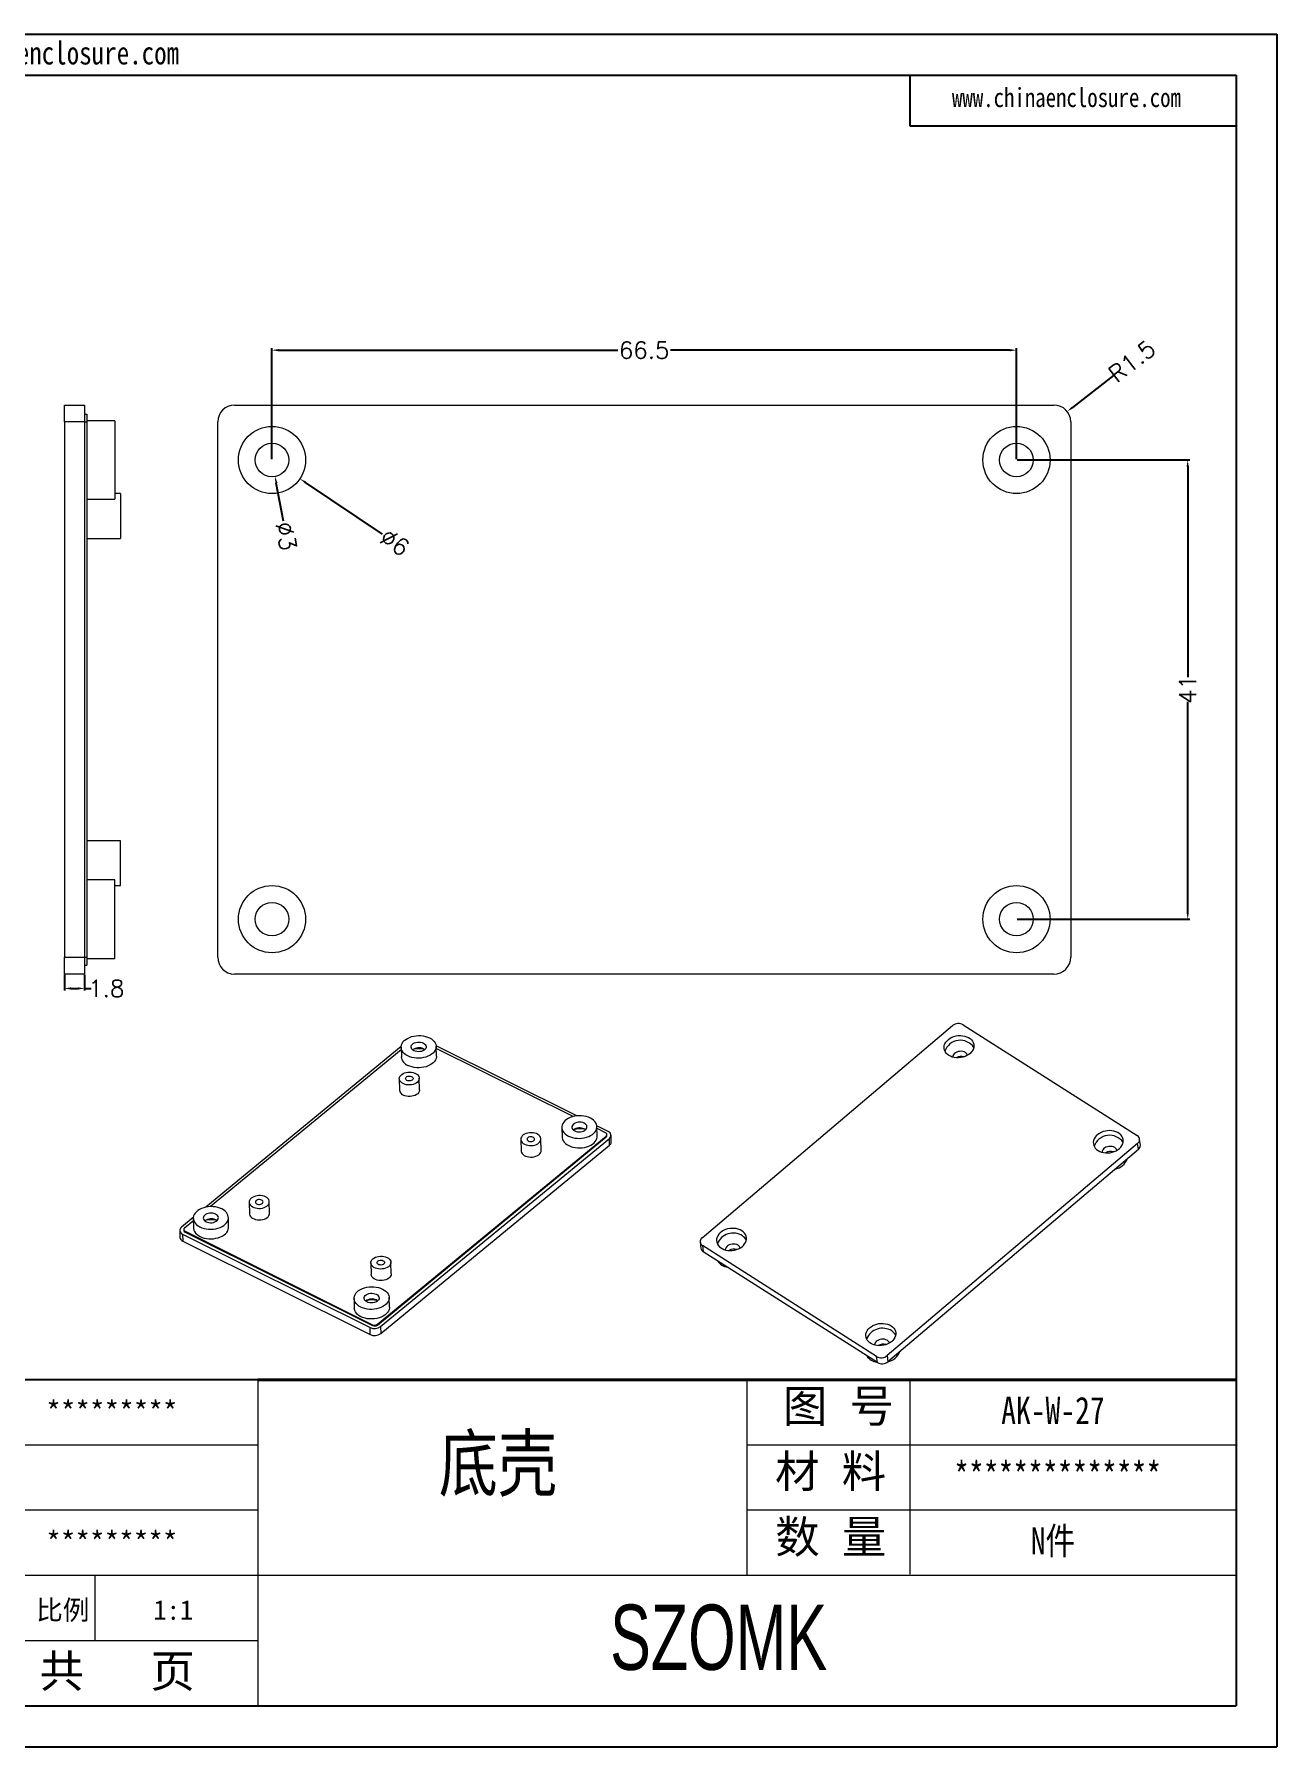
# Model space of a CAD drawing. Header units: inches. Extents: x 1066 to 1564, y 456 to 647.
# Drawn here: x 1453.5 to 1564.5, y 456.2 to 609.1 of the extents above; entities that cross this region are included whole.
import ezdxf

# ---------------------------------------------------------------- set-up
doc = ezdxf.new("R2010")
doc.units = ezdxf.units.IN
doc.layers.add('文字', color=81, linetype='Continuous')
doc.layers.add('粗实线', color=7, linetype='Continuous', lineweight=30)
doc.layers.add('细实线', color=3, linetype='Continuous', lineweight=9)
doc.styles.get("Standard").update_dxf_attribs({"font": 'txt', "bigfont": 'gbcbig.shx'})
doc.styles.add('宋体', font='', dxfattribs={"width": 0.8, "height": 3.5})
doc.styles.add('长仿宋', font='', dxfattribs={"width": 0.7, "height": 4})
doc.styles.get('宋体').set_extended_font_data('SimSun')
doc.styles.get('长仿宋').set_extended_font_data('SimSun')
doc.dimstyles.new('2', dxfattribs={"dimtxt": 1.5, "dimasz": 0.6, "dimexe": 0.18, "dimexo": 0.0625, "dimgap": 0.09, "dimtad": 0, "dimdsep": 46, "dimtxsty": 'Standard', "dimcen": 0, "dimclrd": 3, "dimclre": 3, "dimadec": 0, "dimazin": 2, "dimtfac": 1, "dimtofl": 0, "dimtmove": 0, "dimatfit": 3, "dimfxl": 1, "dimtolj": 1, "dimtzin": 0, "dimarcsym": 0})

# ---------------------------------------------------------------- blocks, each defined once
blk = doc.blocks.new('*D58')
at = {"color": 3, "lineweight": -2}
for p, q in [((1474.72, 571.17), (1474.72, 581.09)), ((1541.22, 571.17), (1541.22, 581.09)), ((1475.32, 580.91), (1505.63, 580.91)), ((1540.62, 580.91), (1510.31, 580.91))]:
    blk.add_line(p, q, dxfattribs=at)
at = {"color": 3}
for points in [[(1475.32, 581.01), (1475.32, 580.81), (1474.72, 580.91)], [(1540.62, 581.01), (1540.62, 580.81), (1541.22, 580.91)]]:
    blk.add_solid(points, dxfattribs=at)
at = {"layer": 'Defpoints', "color": 0}
for p in [(1541.22, 580.91), (1474.72, 571.11), (1541.22, 571.11)]:
    blk.add_point(p, dxfattribs=at)
at = {"color": 0, "insert": (1507.97, 580.91), "char_height": 1.5, "attachment_point": 5}
blk.add_mtext('\\A1;66.5', dxfattribs=at)
blk = doc.blocks.new('*D59')
at = {"color": 3, "lineweight": -2}
for p, q in [((1541.29, 571.11), (1556.7, 571.11)), ((1556.52, 570.51), (1556.52, 551.7)), ((1556.52, 530.71), (1556.52, 549.52)), ((1541.29, 530.11), (1556.7, 530.11))]:
    blk.add_line(p, q, dxfattribs=at)
at = {"color": 3}
for points in [[(1556.42, 570.51), (1556.62, 570.51), (1556.52, 571.11)], [(1556.42, 530.71), (1556.62, 530.71), (1556.52, 530.11)]]:
    blk.add_solid(points, dxfattribs=at)
at = {"layer": 'Defpoints', "color": 0}
for p in [(1541.22, 571.11), (1541.22, 530.11), (1556.52, 530.11)]:
    blk.add_point(p, dxfattribs=at)
at = {"color": 0, "insert": (1556.52, 550.61), "char_height": 1.5, "attachment_point": 5, "rotation": 90}
blk.add_mtext('\\A1;41', dxfattribs=at)
blk = doc.blocks.new('*D60')
at = {"color": 3, "lineweight": -2}
blk.add_line((1549.9, 578.65), (1546.23, 575.79), dxfattribs=at)
at = {"color": 3}
blk.add_solid([(1546.17, 575.87), (1546.29, 575.72), (1545.76, 575.43)], dxfattribs=at)
at = {"layer": 'Defpoints', "color": 0}
for p in [(1545.76, 575.43), (1544.57, 574.51)]:
    blk.add_point(p, dxfattribs=at)
at = {"color": 0, "insert": (1551.55, 579.93), "char_height": 1.5, "attachment_point": 5, "rotation": 37.884}
blk.add_mtext('\\A1;R1.5', dxfattribs=at)
blk = doc.blocks.new('*D61')
at = {"color": 3, "lineweight": -2}
blk.add_line((1484.58, 564.49), (1477.71, 569.1), dxfattribs=at)
at = {"color": 3}
blk.add_solid([(1477.77, 569.18), (1477.66, 569.02), (1477.22, 569.43)], dxfattribs=at)
at = {"layer": 'Defpoints', "color": 0}
for p in [(1472.23, 572.78), (1477.22, 569.43)]:
    blk.add_point(p, dxfattribs=at)
at = {"color": 0, "insert": (1485.69, 563.75), "char_height": 1.5, "attachment_point": 5, "rotation": 326.138}
blk.add_mtext('\\A1;∅6', dxfattribs=at)
blk = doc.blocks.new('*D62')
at = {"color": 3, "lineweight": -2}
blk.add_line((1475.75, 565.63), (1475.11, 569.04), dxfattribs=at)
at = {"color": 3}
blk.add_solid([(1475.21, 569.06), (1475.01, 569.02), (1475, 569.63)], dxfattribs=at)
at = {"layer": 'Defpoints', "color": 0}
for p in [(1474.45, 572.58), (1475, 569.63)]:
    blk.add_point(p, dxfattribs=at)
at = {"color": 0, "insert": (1475.99, 564.31), "char_height": 1.5, "attachment_point": 5, "rotation": 280.571}
blk.add_mtext('\\A1;∅3', dxfattribs=at)
blk = doc.blocks.new('*D65')
at = {"color": 3, "lineweight": -2}
for p, q in [((1456.18, 525.14), (1456.18, 523.74)), ((1457.98, 525.14), (1457.98, 523.74)), ((1456.78, 523.92), (1457.38, 523.92)), ((1457.98, 523.92), (1458.58, 523.92))]:
    blk.add_line(p, q, dxfattribs=at)
at = {"color": 3}
for points in [[(1456.78, 524.02), (1456.78, 523.82), (1456.18, 523.92)], [(1457.38, 524.02), (1457.38, 523.82), (1457.98, 523.92)]]:
    blk.add_solid(points, dxfattribs=at)
at = {"layer": 'Defpoints', "color": 0}
for p in [(1456.18, 525.21), (1457.98, 525.21), (1457.98, 523.92)]:
    blk.add_point(p, dxfattribs=at)
at = {"color": 0, "insert": (1459.92, 523.92), "char_height": 1.5, "attachment_point": 5}
blk.add_mtext('\\A1;1.8', dxfattribs=at)

msp = doc.modelspace()

# ---------------------------------------------------------------- linework, layer by layer
for p, q in [((1348.218, 609.121), (1564.478, 609.121)), ((1564.478, 609.121), (1564.478, 456.21)), ((1351.859, 605.48), (1560.837, 605.48)), ((1531.712, 605.48), (1531.712, 600.929)), ((1560.837, 605.48), (1560.837, 459.85)), ((1531.712, 600.929), (1560.837, 600.929)), ((1473.46, 488.976), (1429.771, 488.976)), ((1351.859, 459.85), (1560.837, 459.85)), ((1348.218, 456.21), (1564.478, 456.21))]:
    msp.add_line(p, q)
at = {"color": 7, "linetype": 'Continuous', "lineweight": 15}
for p, q in [((1456.178, 574.505), (1456.178, 576.005)), ((1456.178, 576.005), (1457.978, 576.005)), ((1457.978, 576.005), (1457.978, 574.505)), ((1457.978, 575.205), (1458.178, 575.205)), ((1458.178, 575.205), (1458.178, 574.505)), ((1471.374, 576.005), (1544.574, 576.005)), ((1456.178, 574.505), (1456.178, 526.705)), ((1457.978, 574.505), (1456.178, 574.505)), ((1457.978, 574.505), (1457.978, 526.705)), ((1457.978, 574.505), (1458.178, 574.505)), ((1460.678, 574.605), (1458.178, 574.605)), ((1458.178, 574.505), (1458.178, 526.705)), ((1460.678, 574.605), (1460.678, 567.605)), ((1469.874, 526.705), (1469.874, 574.505)), ((1546.074, 574.505), (1546.074, 526.705)), ((1458.178, 567.605), (1460.678, 567.605)), ((1461.178, 568.105), (1460.678, 568.105)), ((1461.178, 568.105), (1461.178, 564.105)), ((1458.178, 564.105), (1461.178, 564.105)), ((1461.178, 537.105), (1458.178, 537.105)), ((1461.178, 533.105), (1461.178, 537.105)), ((1460.678, 533.605), (1458.178, 533.605)), ((1460.678, 526.605), (1460.678, 533.605)), ((1460.678, 533.105), (1461.178, 533.105)), ((1456.178, 526.705), (1457.978, 526.705)), ((1456.178, 525.205), (1456.178, 526.705)), ((1457.978, 526.705), (1457.978, 525.205)), ((1457.978, 526.705), (1458.178, 526.705)), ((1458.178, 526.705), (1458.178, 526.005)), ((1458.178, 526.605), (1460.678, 526.605)), ((1457.978, 525.205), (1456.178, 525.205)), ((1457.978, 526.005), (1458.178, 526.005)), ((1544.574, 525.205), (1471.374, 525.205)), ((1513.153, 501.654), (1535.521, 520.599)), ((1536.467, 520.677), (1552.016, 510.779)), ((1486.258, 518.739), (1468.821, 504.392)), ((1486.261, 518.441), (1469.243, 504.439)), ((1486.255, 518.664), (1486.277, 517.807)), ((1501.946, 512.539), (1489.386, 518.799)), ((1489.412, 517.886), (1489.39, 518.742)), ((1501.614, 512.476), (1489.395, 518.567)), ((1486.092, 515.854), (1486.118, 514.826)), ((1487.909, 514.871), (1487.884, 515.899)), ((1484.144, 493.929), (1504.578, 510.741)), ((1500.617, 511.505), (1500.639, 510.648)), ((1504.753, 511.139), (1503.749, 511.64)), ((1503.774, 510.727), (1503.752, 511.584)), ((1504.528, 511.024), (1503.757, 511.409)), ((1504.58, 510.673), (1504.578, 510.741)), ((1504.648, 510.803), (1504.646, 510.871)), ((1505.022, 510.195), (1505.006, 510.812)), ((1484.146, 493.86), (1504.58, 510.673)), ((1484.426, 493.721), (1504.86, 510.533)), ((1484.442, 493.104), (1504.875, 509.916)), ((1496.951, 510.442), (1496.977, 509.414)), ((1498.769, 509.459), (1498.743, 510.487)), ((1504.875, 509.916), (1504.86, 510.533)), ((1552.046, 510.08), (1529.677, 491.135)), ((1552.116, 509.537), (1529.747, 490.592)), ((1552.116, 509.537), (1552.046, 510.08)), ((1552.294, 509.934), (1552.224, 510.476)), ((1472.693, 504.83), (1472.719, 503.802)), ((1474.51, 503.847), (1474.485, 504.875)), ((1467.694, 503.465), (1466.631, 502.59)), ((1467.698, 503.167), (1466.91, 502.519)), ((1467.692, 503.39), (1467.714, 502.533)), ((1470.849, 502.612), (1470.827, 503.469)), ((1466.485, 502.312), (1466.5, 501.695)), ((1466.738, 501.984), (1483.482, 493.638)), ((1466.738, 501.984), (1466.753, 501.367)), ((1466.841, 502.389), (1466.843, 502.321)), ((1466.959, 502.236), (1483.704, 493.89)), ((1466.961, 502.168), (1466.959, 502.236)), ((1466.961, 502.168), (1483.705, 493.822)), ((1466.753, 501.367), (1483.497, 493.021)), ((1512.974, 501.257), (1513.044, 500.715)), ((1528.731, 491.057), (1513.182, 500.955)), ((1513.182, 500.955), (1513.252, 500.413)), ((1528.801, 490.515), (1513.252, 500.413)), ((1483.552, 499.417), (1483.578, 498.389)), ((1485.369, 498.434), (1485.344, 499.462)), ((1482.054, 496.232), (1482.076, 495.375)), ((1485.211, 495.454), (1485.189, 496.31)), ((1484.146, 493.86), (1484.144, 493.929)), ((1483.497, 493.021), (1483.482, 493.638)), ((1483.705, 493.822), (1483.704, 493.89)), ((1484.426, 493.721), (1484.442, 493.104)), ((1528.801, 490.515), (1528.731, 491.057)), ((1529.677, 491.135), (1529.747, 490.592))]:
    msp.add_line(p, q, dxfattribs=at)
at = {"color": 7, "linetype": 'Continuous', "lineweight": 15, "flags": 128}
for points in [[(1486.846, 517.899), (1486.688, 517.99), (1486.551, 518.094), (1486.438, 518.209), (1486.351, 518.334), (1486.291, 518.465), (1486.26, 518.601), (1486.258, 518.739), (1486.285, 518.876), (1486.34, 519.01), (1486.424, 519.138), (1486.533, 519.258), (1486.666, 519.368), (1486.821, 519.465), (1486.995, 519.548), (1487.184, 519.615), (1487.385, 519.666), (1487.594, 519.698), (1487.807, 519.712), (1488.021, 519.707), (1488.23, 519.684), (1488.433, 519.642), (1488.624, 519.583), (1488.8, 519.507), (1488.958, 519.416), (1489.094, 519.312), (1489.207, 519.197), (1489.295, 519.072), (1489.354, 518.941), (1489.386, 518.805), (1489.388, 518.667), (1489.361, 518.53), (1489.305, 518.396), (1489.222, 518.268), (1489.113, 518.148), (1488.979, 518.038), (1488.824, 517.941), (1488.651, 517.858), (1488.462, 517.791), (1488.261, 517.74), (1488.052, 517.708), (1487.839, 517.694), (1487.625, 517.699), (1487.415, 517.722), (1487.213, 517.764), (1487.022, 517.823), (1486.846, 517.899)], [(1487.404, 518.358), (1487.304, 518.42), (1487.227, 518.495), (1487.175, 518.578), (1487.152, 518.667), (1487.158, 518.758), (1487.194, 518.846), (1487.256, 518.927), (1487.344, 518.999), (1487.452, 519.059), (1487.577, 519.102), (1487.713, 519.128), (1487.853, 519.136), (1487.992, 519.124), (1488.123, 519.094), (1488.242, 519.047), (1488.342, 518.986), (1488.419, 518.911), (1488.47, 518.828), (1488.493, 518.739), (1488.487, 518.648), (1488.452, 518.56), (1488.389, 518.479), (1488.302, 518.407), (1488.193, 518.347), (1488.069, 518.304), (1487.933, 518.278), (1487.793, 518.27), (1487.654, 518.282), (1487.522, 518.312), (1487.404, 518.358)], [(1488.254, 518.533), (1488.355, 518.471), (1488.369, 518.46)], [(1535.175, 517.941), (1535.042, 518.04), (1534.932, 518.153), (1534.847, 518.278), (1534.788, 518.413), (1534.757, 518.554), (1534.755, 518.698), (1534.781, 518.843), (1534.835, 518.986), (1534.915, 519.122), (1535.021, 519.25), (1535.15, 519.367), (1535.298, 519.469), (1535.464, 519.556), (1535.643, 519.625), (1535.831, 519.675), (1536.025, 519.704), (1536.22, 519.712), (1536.413, 519.699), (1536.599, 519.665), (1536.774, 519.61), (1536.934, 519.537), (1537.077, 519.447), (1537.198, 519.34), (1537.296, 519.221), (1537.368, 519.091), (1537.413, 518.952), (1537.43, 518.809), (1537.418, 518.664), (1537.378, 518.52), (1537.311, 518.38), (1537.217, 518.248), (1537.1, 518.125), (1536.961, 518.015), (1536.804, 517.92), (1536.631, 517.842), (1536.447, 517.783), (1536.255, 517.743), (1536.06, 517.725), (1535.865, 517.727), (1535.675, 517.751), (1535.495, 517.795), (1535.326, 517.859), (1535.175, 517.941)], [(1489.412, 517.886), (1489.409, 517.81), (1489.382, 517.673), (1489.327, 517.54), (1489.244, 517.411), (1489.134, 517.291), (1489.001, 517.182), (1488.846, 517.084), (1488.672, 517.001), (1488.483, 516.934), (1488.283, 516.883), (1488.074, 516.851), (1487.86, 516.837), (1487.647, 516.842), (1487.437, 516.865), (1487.234, 516.907), (1487.043, 516.967), (1486.867, 517.042)], [(1536.666, 518.202), (1536.555, 518.258), (1536.428, 518.294), (1536.292, 518.31), (1536.152, 518.304), (1536.015, 518.276), (1535.886, 518.229), (1535.771, 518.163), (1535.675, 518.082), (1535.602, 517.989), (1535.556, 517.888), (1535.539, 517.784), (1535.539, 517.782)], [(1486.43, 515.418), (1486.313, 515.487), (1486.219, 515.569), (1486.149, 515.662), (1486.106, 515.761), (1486.092, 515.863), (1486.106, 515.967), (1486.149, 516.067), (1486.219, 516.161), (1486.313, 516.246), (1486.429, 516.32), (1486.563, 516.378), (1486.711, 516.421), (1486.867, 516.447), (1487.028, 516.454), (1487.187, 516.442), (1487.34, 516.413), (1487.481, 516.366), (1487.607, 516.303), (1487.712, 516.227), (1487.795, 516.139), (1487.851, 516.043), (1487.88, 515.942), (1487.88, 515.838), (1487.852, 515.736), (1487.795, 515.639), (1487.713, 515.549), (1487.607, 515.469), (1487.482, 515.403), (1487.34, 515.352), (1487.188, 515.317), (1487.028, 515.301), (1486.868, 515.303), (1486.711, 515.324), (1486.564, 515.363), (1486.43, 515.418)], [(1486.779, 515.705), (1486.71, 515.751), (1486.667, 515.808), (1486.652, 515.872), (1486.667, 515.936), (1486.71, 515.995), (1486.778, 516.043), (1486.865, 516.076), (1486.963, 516.092), (1487.063, 516.089), (1487.156, 516.067), (1487.234, 516.028), (1487.29, 515.975), (1487.32, 515.914), (1487.32, 515.85), (1487.291, 515.788), (1487.234, 515.733), (1487.156, 515.692), (1487.063, 515.667), (1486.963, 515.661), (1486.865, 515.674), (1486.779, 515.705)], [(1487.909, 514.871), (1487.906, 514.81), (1487.877, 514.708), (1487.821, 514.61), (1487.739, 514.52), (1487.633, 514.441), (1487.507, 514.375), (1487.366, 514.323), (1487.213, 514.289), (1487.054, 514.273), (1486.894, 514.275), (1486.737, 514.296), (1486.589, 514.334), (1486.455, 514.389)], [(1501.208, 510.741), (1501.384, 510.665), (1501.575, 510.606), (1501.777, 510.564), (1501.987, 510.54), (1502.201, 510.535), (1502.414, 510.549), (1502.623, 510.582), (1502.824, 510.632), (1503.013, 510.699), (1503.187, 510.783), (1503.341, 510.88), (1503.475, 510.99), (1503.584, 511.11), (1503.667, 511.238), (1503.723, 511.372), (1503.75, 511.509), (1503.748, 511.647), (1503.717, 511.782), (1503.657, 511.914), (1503.569, 512.038), (1503.456, 512.154), (1503.32, 512.258), (1503.162, 512.348), (1502.986, 512.424), (1502.795, 512.483), (1502.593, 512.525), (1502.383, 512.549), (1502.169, 512.554), (1501.956, 512.54), (1501.747, 512.507), (1501.546, 512.457), (1501.357, 512.389), (1501.183, 512.306), (1501.028, 512.209), (1500.895, 512.099), (1500.786, 511.979), (1500.702, 511.851), (1500.647, 511.717), (1500.62, 511.58), (1500.622, 511.442), (1500.653, 511.307), (1500.713, 511.175), (1500.8, 511.051), (1500.913, 510.935), (1501.05, 510.831), (1501.208, 510.741)], [(1497.289, 510.005), (1497.423, 509.95), (1497.57, 509.912), (1497.727, 509.891), (1497.888, 509.889), (1498.047, 509.905), (1498.199, 509.939), (1498.341, 509.99), (1498.466, 510.057), (1498.572, 510.136), (1498.654, 510.226), (1498.711, 510.324), (1498.739, 510.426), (1498.739, 510.529), (1498.71, 510.631), (1498.654, 510.727), (1498.572, 510.814), (1498.466, 510.891), (1498.34, 510.953), (1498.199, 511), (1498.046, 511.03), (1497.887, 511.041), (1497.726, 511.034), (1497.57, 511.009), (1497.422, 510.966), (1497.288, 510.907), (1497.172, 510.834), (1497.078, 510.749), (1497.008, 510.654), (1496.966, 510.554), (1496.951, 510.451), (1496.966, 510.348), (1497.008, 510.249), (1497.078, 510.157), (1497.173, 510.075), (1497.289, 510.005)], [(1500.639, 510.648), (1500.644, 510.586), (1500.675, 510.45), (1500.735, 510.318), (1500.822, 510.194), (1500.935, 510.078), (1501.072, 509.974), (1501.229, 509.884), (1501.405, 509.808), (1501.596, 509.749), (1501.799, 509.707), (1502.009, 509.683), (1502.222, 509.678), (1502.436, 509.692), (1502.645, 509.725), (1502.846, 509.775), (1503.034, 509.843), (1503.208, 509.926), (1503.363, 510.023), (1503.496, 510.133), (1503.606, 510.253), (1503.689, 510.381), (1503.745, 510.515), (1503.771, 510.652), (1503.774, 510.727)], [(1501.766, 511.2), (1501.885, 511.153), (1502.016, 511.123), (1502.155, 511.112), (1502.295, 511.119), (1502.431, 511.145), (1502.555, 511.189), (1502.664, 511.248), (1502.751, 511.32), (1502.814, 511.402), (1502.849, 511.49), (1502.856, 511.58), (1502.833, 511.669), (1502.781, 511.753), (1502.704, 511.827), (1502.604, 511.889), (1502.485, 511.936), (1502.354, 511.966), (1502.215, 511.977), (1502.075, 511.97), (1501.939, 511.944), (1501.815, 511.9), (1501.706, 511.841), (1501.619, 511.769), (1501.556, 511.687), (1501.52, 511.599), (1501.514, 511.509), (1501.537, 511.42), (1501.589, 511.336), (1501.666, 511.262), (1501.766, 511.2)], [(1502.617, 511.375), (1502.717, 511.313), (1502.732, 511.301)], [(1504.578, 510.741), (1504.611, 510.775), (1504.634, 510.812), (1504.645, 510.851), (1504.644, 510.891), (1504.631, 510.929), (1504.607, 510.965), (1504.572, 510.997), (1504.528, 511.024)], [(1504.86, 510.533), (1504.931, 510.605), (1504.98, 510.685), (1505.004, 510.768), (1505.002, 510.853), (1504.974, 510.936), (1504.922, 511.013), (1504.847, 511.082), (1504.753, 511.139)], [(1548.511, 509.451), (1548.663, 509.369), (1548.831, 509.305), (1549.012, 509.261), (1549.202, 509.237), (1549.397, 509.235), (1549.592, 509.253), (1549.784, 509.293), (1549.968, 509.352), (1550.14, 509.43), (1550.298, 509.525), (1550.437, 509.635), (1550.554, 509.758), (1550.648, 509.89), (1550.715, 510.03), (1550.755, 510.174), (1550.767, 510.319), (1550.75, 510.462), (1550.705, 510.601), (1550.633, 510.731), (1550.535, 510.85), (1550.414, 510.956), (1550.271, 511.047), (1550.111, 511.12), (1549.936, 511.175), (1549.75, 511.209), (1549.557, 511.222), (1549.362, 511.214), (1549.168, 511.184), (1548.979, 511.135), (1548.8, 511.066), (1548.635, 510.979), (1548.486, 510.877), (1548.358, 510.76), (1548.252, 510.632), (1548.171, 510.496), (1548.118, 510.353), (1548.092, 510.208), (1548.094, 510.064), (1548.125, 509.923), (1548.184, 509.788), (1548.269, 509.663), (1548.379, 509.55), (1548.511, 509.451)], [(1496.977, 509.414), (1496.981, 509.371), (1497.009, 509.27), (1497.066, 509.174), (1497.148, 509.086), (1497.254, 509.01), (1497.38, 508.947), (1497.521, 508.9), (1497.674, 508.871), (1497.833, 508.859), (1497.993, 508.866), (1498.15, 508.892), (1498.298, 508.934), (1498.432, 508.993), (1498.548, 509.067), (1498.642, 509.152), (1498.712, 509.246), (1498.754, 509.346), (1498.769, 509.449), (1498.769, 509.459)], [(1497.638, 510.292), (1497.724, 510.261), (1497.822, 510.248), (1497.922, 510.255), (1498.015, 510.279), (1498.093, 510.321), (1498.15, 510.375), (1498.179, 510.437), (1498.179, 510.502), (1498.15, 510.563), (1498.093, 510.615), (1498.015, 510.654), (1497.922, 510.676), (1497.822, 510.68), (1497.724, 510.664), (1497.637, 510.63), (1497.569, 510.582), (1497.526, 510.523), (1497.511, 510.459), (1497.526, 510.396), (1497.57, 510.338), (1497.638, 510.292)], [(1550.003, 509.711), (1549.892, 509.768), (1549.765, 509.804), (1549.629, 509.82), (1549.489, 509.814), (1549.351, 509.786), (1549.222, 509.739), (1549.107, 509.673), (1549.012, 509.592), (1548.939, 509.499), (1548.893, 509.398), (1548.876, 509.294), (1548.875, 509.292)], [(1474.147, 505.312), (1474.013, 505.367), (1473.865, 505.405), (1473.709, 505.426), (1473.548, 505.428), (1473.389, 505.412), (1473.236, 505.378), (1473.095, 505.326), (1472.969, 505.26), (1472.864, 505.181), (1472.782, 505.091), (1472.725, 504.993), (1472.697, 504.891), (1472.697, 504.787), (1472.725, 504.686), (1472.782, 504.59), (1472.864, 504.503), (1472.97, 504.426), (1473.096, 504.364), (1473.237, 504.317), (1473.39, 504.287), (1473.549, 504.276), (1473.709, 504.283), (1473.866, 504.308), (1474.014, 504.351), (1474.148, 504.41), (1474.264, 504.483), (1474.358, 504.568), (1474.428, 504.662), (1474.47, 504.763), (1474.485, 504.866), (1474.47, 504.969), (1474.427, 505.068), (1474.358, 505.16), (1474.263, 505.242), (1474.147, 505.312)], [(1473.798, 505.025), (1473.711, 505.056), (1473.614, 505.069), (1473.514, 505.062), (1473.421, 505.037), (1473.342, 504.996), (1473.286, 504.942), (1473.257, 504.88), (1473.257, 504.815), (1473.286, 504.754), (1473.343, 504.702), (1473.421, 504.663), (1473.514, 504.64), (1473.614, 504.637), (1473.712, 504.653), (1473.798, 504.686), (1473.866, 504.735), (1473.91, 504.793), (1473.925, 504.857), (1473.91, 504.921), (1473.866, 504.978), (1473.798, 505.025)], [(1470.237, 504.233), (1470.06, 504.309), (1469.87, 504.368), (1469.667, 504.41), (1469.457, 504.434), (1469.244, 504.439), (1469.03, 504.425), (1468.821, 504.392), (1468.62, 504.342), (1468.431, 504.275), (1468.258, 504.191), (1468.103, 504.094), (1467.97, 503.984), (1467.86, 503.864), (1467.777, 503.736), (1467.721, 503.602), (1467.694, 503.465), (1467.697, 503.327), (1467.728, 503.192), (1467.788, 503.06), (1467.875, 502.936), (1467.988, 502.82), (1468.125, 502.716), (1468.282, 502.626), (1468.459, 502.55), (1468.649, 502.491), (1468.852, 502.449), (1469.062, 502.425), (1469.275, 502.42), (1469.489, 502.434), (1469.698, 502.467), (1469.899, 502.517), (1470.088, 502.585), (1470.261, 502.668), (1470.416, 502.765), (1470.549, 502.875), (1470.659, 502.995), (1470.742, 503.123), (1470.798, 503.257), (1470.825, 503.394), (1470.822, 503.532), (1470.791, 503.667), (1470.731, 503.799), (1470.644, 503.923), (1470.531, 504.039), (1470.394, 504.143), (1470.237, 504.233)], [(1469.678, 503.774), (1469.56, 503.821), (1469.428, 503.851), (1469.289, 503.862), (1469.149, 503.855), (1469.014, 503.829), (1468.889, 503.785), (1468.781, 503.726), (1468.693, 503.654), (1468.63, 503.572), (1468.595, 503.484), (1468.589, 503.394), (1468.612, 503.305), (1468.663, 503.221), (1468.741, 503.147), (1468.841, 503.085), (1468.959, 503.038), (1469.091, 503.008), (1469.23, 502.997), (1469.37, 503.004), (1469.505, 503.03), (1469.63, 503.074), (1469.738, 503.133), (1469.826, 503.205), (1469.889, 503.287), (1469.924, 503.375), (1469.93, 503.465), (1469.907, 503.554), (1469.856, 503.638), (1469.778, 503.712), (1469.678, 503.774)], [(1469.691, 503.26), (1469.791, 503.198), (1469.806, 503.186)], [(1472.719, 503.802), (1472.722, 503.759), (1472.751, 503.658), (1472.808, 503.562), (1472.89, 503.474), (1472.996, 503.398), (1473.121, 503.335), (1473.263, 503.289), (1473.416, 503.259), (1473.575, 503.247), (1473.735, 503.254), (1473.892, 503.28), (1474.039, 503.323), (1474.173, 503.382), (1474.289, 503.455), (1474.384, 503.54), (1474.453, 503.634), (1474.496, 503.734), (1474.51, 503.838), (1474.51, 503.847)], [(1466.631, 502.59), (1466.56, 502.518), (1466.511, 502.439), (1466.487, 502.355), (1466.489, 502.27), (1466.517, 502.187), (1466.569, 502.11), (1466.643, 502.042), (1466.738, 501.984)], [(1466.91, 502.519), (1466.876, 502.485), (1466.854, 502.448), (1466.842, 502.409), (1466.843, 502.37), (1466.856, 502.331), (1466.881, 502.295), (1466.915, 502.263), (1466.959, 502.236)], [(1467.714, 502.533), (1467.718, 502.471), (1467.749, 502.335), (1467.809, 502.203), (1467.896, 502.079), (1468.009, 501.964), (1468.146, 501.86), (1468.304, 501.769), (1468.48, 501.693), (1468.671, 501.634), (1468.873, 501.592), (1469.083, 501.568), (1469.297, 501.563), (1469.51, 501.577), (1469.719, 501.61), (1469.92, 501.66), (1470.109, 501.728), (1470.283, 501.811), (1470.438, 501.908), (1470.571, 502.018), (1470.68, 502.138), (1470.763, 502.266), (1470.819, 502.4), (1470.846, 502.537), (1470.849, 502.612)], [(1516.687, 502.283), (1516.535, 502.365), (1516.367, 502.429), (1516.186, 502.473), (1515.997, 502.497), (1515.802, 502.499), (1515.607, 502.481), (1515.415, 502.441), (1515.231, 502.382), (1515.058, 502.304), (1514.901, 502.209), (1514.762, 502.099), (1514.644, 501.976), (1514.551, 501.844), (1514.483, 501.704), (1514.443, 501.56), (1514.432, 501.415), (1514.448, 501.272), (1514.493, 501.133), (1514.566, 501.003), (1514.663, 500.884), (1514.785, 500.777), (1514.927, 500.687), (1515.088, 500.614), (1515.263, 500.559), (1515.449, 500.525), (1515.641, 500.512), (1515.837, 500.52), (1516.031, 500.549), (1516.219, 500.599), (1516.398, 500.668), (1516.564, 500.755), (1516.712, 500.857), (1516.841, 500.974), (1516.946, 501.102), (1517.027, 501.238), (1517.081, 501.381), (1517.107, 501.526), (1517.104, 501.67), (1517.073, 501.811), (1517.015, 501.946), (1516.929, 502.071), (1516.819, 502.184), (1516.687, 502.283)], [(1516.346, 500.991), (1516.234, 501.047), (1516.107, 501.083), (1515.971, 501.099), (1515.831, 501.093), (1515.694, 501.065), (1515.565, 501.018), (1515.45, 500.952), (1515.354, 500.871), (1515.281, 500.778), (1515.235, 500.677), (1515.218, 500.573), (1515.218, 500.571)], [(1485.006, 499.899), (1485.122, 499.829), (1485.217, 499.747), (1485.287, 499.655), (1485.329, 499.556), (1485.344, 499.453), (1485.329, 499.35), (1485.287, 499.25), (1485.217, 499.156), (1485.123, 499.07), (1485.007, 498.997), (1484.873, 498.938), (1484.725, 498.895), (1484.568, 498.87), (1484.408, 498.863), (1484.249, 498.875), (1484.096, 498.904), (1483.955, 498.951), (1483.829, 499.014), (1483.723, 499.09), (1483.641, 499.178), (1483.584, 499.274), (1483.556, 499.375), (1483.556, 499.478), (1483.584, 499.58), (1483.641, 499.678), (1483.723, 499.768), (1483.829, 499.848), (1483.954, 499.914), (1484.096, 499.965), (1484.248, 499.999), (1484.407, 500.016), (1484.568, 500.013), (1484.724, 499.993), (1484.872, 499.954), (1485.006, 499.899)], [(1484.657, 499.612), (1484.725, 499.566), (1484.769, 499.508), (1484.784, 499.445), (1484.769, 499.381), (1484.726, 499.322), (1484.657, 499.274), (1484.571, 499.24), (1484.473, 499.225), (1484.373, 499.228), (1484.28, 499.25), (1484.202, 499.289), (1484.145, 499.341), (1484.116, 499.403), (1484.116, 499.467), (1484.145, 499.529), (1484.202, 499.583), (1484.28, 499.625), (1484.373, 499.65), (1484.473, 499.656), (1484.571, 499.643), (1484.657, 499.612)], [(1484.599, 497.075), (1484.756, 496.984), (1484.893, 496.88), (1485.006, 496.765), (1485.093, 496.64), (1485.153, 496.509), (1485.184, 496.373), (1485.187, 496.235), (1485.16, 496.098), (1485.104, 495.964), (1485.021, 495.836), (1484.911, 495.716), (1484.778, 495.606), (1484.623, 495.509), (1484.45, 495.426), (1484.261, 495.359), (1484.06, 495.308), (1483.851, 495.276), (1483.637, 495.262), (1483.424, 495.267), (1483.214, 495.29), (1483.012, 495.332), (1482.821, 495.391), (1482.645, 495.467), (1482.487, 495.558), (1482.35, 495.662), (1482.237, 495.777), (1482.15, 495.902), (1482.09, 496.033), (1482.059, 496.169), (1482.057, 496.307), (1482.084, 496.444), (1482.139, 496.578), (1482.222, 496.706), (1482.332, 496.826), (1482.465, 496.936), (1482.62, 497.033), (1482.794, 497.116), (1482.983, 497.183), (1483.183, 497.234), (1483.392, 497.266), (1483.606, 497.28), (1483.819, 497.275), (1484.029, 497.252), (1484.232, 497.21), (1484.423, 497.151), (1484.599, 497.075)], [(1485.369, 498.434), (1485.37, 498.425), (1485.355, 498.322), (1485.313, 498.222), (1485.243, 498.127), (1485.149, 498.042), (1485.033, 497.969), (1484.899, 497.91), (1484.751, 497.867), (1484.594, 497.842), (1484.434, 497.835), (1484.275, 497.846), (1484.122, 497.876), (1483.981, 497.923), (1483.855, 497.985), (1483.749, 498.062), (1483.667, 498.149), (1483.61, 498.245), (1483.582, 498.347), (1483.578, 498.389)], [(1485.211, 495.454), (1485.208, 495.379), (1485.181, 495.241), (1485.126, 495.108), (1485.042, 494.979), (1484.933, 494.859), (1484.8, 494.75), (1484.645, 494.652), (1484.471, 494.569), (1484.282, 494.502), (1484.081, 494.451), (1483.872, 494.419), (1483.659, 494.405), (1483.445, 494.41), (1483.235, 494.433), (1483.033, 494.475), (1482.842, 494.535), (1482.666, 494.61), (1482.508, 494.701), (1482.372, 494.805), (1482.259, 494.92), (1482.171, 495.045), (1482.112, 495.176), (1482.08, 495.312), (1482.076, 495.375)], [(1484.04, 496.616), (1484.14, 496.554), (1484.218, 496.479), (1484.269, 496.396), (1484.292, 496.307), (1484.286, 496.216), (1484.251, 496.128), (1484.188, 496.047), (1484.1, 495.975), (1483.992, 495.915), (1483.867, 495.872), (1483.732, 495.846), (1483.592, 495.838), (1483.453, 495.85), (1483.321, 495.88), (1483.203, 495.927), (1483.103, 495.988), (1483.025, 496.063), (1482.974, 496.146), (1482.951, 496.235), (1482.957, 496.326), (1482.992, 496.414), (1483.055, 496.495), (1483.143, 496.567), (1483.251, 496.627), (1483.376, 496.67), (1483.511, 496.696), (1483.651, 496.704), (1483.79, 496.692), (1483.922, 496.662), (1484.04, 496.616)], [(1484.053, 496.101), (1484.153, 496.039), (1484.168, 496.028)], [(1530.024, 493.793), (1530.156, 493.694), (1530.266, 493.581), (1530.351, 493.456), (1530.41, 493.321), (1530.441, 493.18), (1530.444, 493.036), (1530.418, 492.891), (1530.364, 492.748), (1530.283, 492.612), (1530.178, 492.484), (1530.049, 492.367), (1529.9, 492.264), (1529.735, 492.178), (1529.556, 492.109), (1529.367, 492.059), (1529.173, 492.03), (1528.978, 492.022), (1528.785, 492.035), (1528.6, 492.069), (1528.425, 492.123), (1528.264, 492.197), (1528.122, 492.287), (1528, 492.394), (1527.902, 492.513), (1527.83, 492.643), (1527.785, 492.782), (1527.768, 492.925), (1527.78, 493.07), (1527.82, 493.214), (1527.888, 493.354), (1527.981, 493.486), (1528.099, 493.609), (1528.237, 493.719), (1528.395, 493.814), (1528.568, 493.892), (1528.752, 493.951), (1528.944, 493.991), (1529.139, 494.009), (1529.333, 494.007), (1529.523, 493.983), (1529.704, 493.939), (1529.872, 493.875), (1530.024, 493.793)], [(1529.682, 492.5), (1529.571, 492.557), (1529.444, 492.593), (1529.308, 492.609), (1529.168, 492.603), (1529.031, 492.575), (1528.902, 492.528), (1528.787, 492.462), (1528.691, 492.381), (1528.618, 492.288), (1528.572, 492.187), (1528.555, 492.083), (1528.555, 492.081)]]:
    msp.add_lwpolyline(points, dxfattribs=at)
at = {"color": 7, "linetype": 'Continuous', "lineweight": 15}
for centre, radius in [((1474.724, 571.105), 3), ((1541.224, 571.105), 3), ((1474.724, 571.105), 1.5), ((1541.224, 571.105), 1.5), ((1474.724, 530.105), 3), ((1541.224, 530.105), 3), ((1474.724, 530.105), 1.5), ((1541.224, 530.105), 1.5)]:
    msp.add_circle(centre, radius, dxfattribs=at)
for centre, radius, start, end in [((1471.374, 574.505), 1.5, 90, 180), ((1544.574, 574.505), 1.5, 0, 90), ((1471.374, 526.705), 1.5, 180, 270), ((1544.574, 526.705), 1.5, 270, 0), ((1536.051, 519.945), 0.842, 60.36897, 129.00777), ((1487.853, 517.705), 0.921, 64.15823, 127.79148), ((1487.878, 516.514), 2.027, 77.14331, 105.73624), ((1536.207, 517.823), 1.471, 34.6217, 160.09155), ((1487.178, 517.893), 0.906, 185.45792, 249.90843), ((1536.314, 516.989), 0.871, 72.84475, 121.86849), ((1536.439, 517.819), 0.445, 17.52235, 59.30511), ((1486.644, 514.884), 0.529, 186.26231, 249.10404), ((1502.215, 510.546), 0.921, 64.15823, 127.79148), ((1502.24, 509.355), 2.027, 77.14331, 105.73624), ((1504.484, 510.806), 0.164, 305.69032, 358.91561), ((1549.543, 509.334), 1.471, 34.57229, 160.14095), ((1551.81, 510.42), 0.414, 304.66978, 60.17562), ((1504.67, 510.201), 0.351, 305.69032, 358.91561), ((1549.651, 508.499), 0.871, 72.84475, 121.86849), ((1549.776, 509.329), 0.445, 17.52235, 59.30511), ((1551.845, 509.898), 0.45, 306.89605, 4.63904), ((1549.739, 509.247), 1.49, 282.15987, 338.36698), ((1469.29, 502.431), 0.921, 64.15823, 127.79148), ((1469.315, 501.241), 2.027, 77.14178, 105.73778), ((1466.89, 501.734), 0.392, 185.77783, 249.58852), ((1467.029, 502.342), 0.187, 186.5832, 248.78315), ((1513.388, 501.314), 0.414, 124.66978, 240.17562), ((1515.914, 500.567), 1.513, 56.65255, 158.84242), ((1516.268, 501.041), 0.923, 26.15695, 58.86345), ((1513.466, 500.782), 0.427, 189.09728, 240.0121), ((1515.994, 499.778), 0.871, 72.84475, 121.86849), ((1516.119, 500.608), 0.445, 17.52235, 59.30511), ((1515.634, 500.369), 1.356, 213.84466, 261.1945), ((1483.652, 495.273), 0.921, 64.15823, 127.79148), ((1483.677, 494.082), 2.027, 77.14178, 105.73778), ((1483.891, 494.284), 0.436, 244.50563, 305.49584), ((1483.884, 494.481), 0.934, 244.50563, 305.49584), ((1483.899, 493.864), 0.934, 244.50563, 305.49584), ((1483.893, 494.215), 0.436, 244.50563, 305.49584), ((1529.258, 492.053), 1.529, 57.39458, 158.10039), ((1529.455, 492.118), 0.445, 17.52235, 59.30511), ((1529.605, 492.551), 0.923, 26.15695, 58.86345), ((1528.971, 491.879), 1.356, 213.84466, 261.1945), ((1529.147, 491.789), 0.842, 240.36897, 309.00777), ((1529.33, 491.287), 0.871, 72.84475, 121.86849), ((1529.405, 492.051), 1.508, 282.48883, 338.0108), ((1529.218, 491.246), 0.842, 240.36897, 309.00777)]:
    msp.add_arc(centre, radius, start, end, dxfattribs=at)
at = {"layer": '粗实线', "color": 7, "lineweight": 40}
msp.add_line((1560.837, 488.976), (1473.46, 488.976), dxfattribs=at)
at = {"layer": '细实线', "color": 7}
for p, q in [((1473.46, 488.976), (1473.46, 459.85)), ((1517.149, 488.976), (1517.149, 471.501)), ((1531.712, 488.976), (1531.712, 471.623)), ((1473.46, 483.151), (1429.771, 483.151)), ((1560.837, 483.151), (1517.149, 483.151)), ((1473.46, 477.326), (1429.771, 477.326)), ((1560.837, 477.326), (1517.149, 477.326)), ((1560.837, 471.501), (1429.771, 471.501)), ((1458.897, 471.501), (1458.897, 465.676)), ((1473.46, 465.676), (1429.771, 465.676))]:
    msp.add_line(p, q, dxfattribs=at)

# ---------------------------------------------------------------- texts
at = {"char_height": 1.91571, "width": 1088.7948, "attachment_point": 1}
for insert in [(1454.552, 487.077), (1454.552, 475.426)]:
    msp.add_mtext('{\\fSimHei|b0|i0|c134|p49;*********}', dxfattribs=dict(at, insert=insert))
at = {"layer": '文字', "color": 0, "attachment_point": 1, "style": '宋体'}
for s, insert, char_height, width in [('www.chinaenclosure.com', (1441.879, 608.473), 2.05047, 36.02471), ('www.chinaenclosure.com', (1535.464, 604.327), 1.70872, 30.02059), ('{\\H1.111x;AK-W-27}', (1539.862, 487.455), 2.18444, 25.25463), ('底壳', (1489.615, 483.948), 4.8543, 62.06075), ('{\\H1.111x;**************}', (1535.66, 481.63), 2.18444, 25.25463), ('{\\H1.111x;N件}', (1542.504, 475.804), 2.18444, 25.25463)]:
    msp.add_mtext(s, dxfattribs=dict(at, insert=insert, char_height=char_height, width=width))
at = {"layer": '粗实线', "insert": (1504.928, 468.902), "char_height": 5.82519, "width": 65.32369, "attachment_point": 1, "style": '长仿宋'}
msp.add_mtext('{\\fSTXinwei|b0|i0|c134|p2;SZOMK}', dxfattribs=at)
at = {"layer": '细实线', "color": 7, "attachment_point": 1}
for s, insert, char_height, width in [('{\\fSimSun|b0|i0|c134|p54;图 号}', (1520.351, 488.092), 2.91259, 14.56296), ('{\\fSimSun|b0|i0|c134|p54;材 料   }', (1519.661, 482.267), 2.91259, 14.56296), ('{\\fSimSun|b0|i0|c134|p54;数 量}', (1519.675, 476.413), 2.91259, 13.15946), ('{\\fSimSun|b0|i0|c134|p54;比例}', (1453.654, 469.295), 1.74756, 7.67123), ('{\\fSimSun|b0|i0|c134|p54;1:1}', (1464.121, 469.295), 1.74756, 7.67123), ('{\\fSimSun|b0|i0|c134|p54; 共   页}', (1451.972, 464.427), 2.91259, 21.84445)]:
    msp.add_mtext(s, dxfattribs=dict(at, insert=insert, char_height=char_height, width=width))

# ---------------------------------------------------------------- dimensions: what is measured, and where the dimension line sits
for base, p1, p2, picture, middle in [((1541.224, 580.909), (1474.724, 571.105), (1541.224, 571.105), '*D58', (1507.974, 580.909)), ((1457.978, 523.917), (1456.178, 525.205), (1457.978, 525.205), '*D65', (1459.918, 523.917))]:
    dim = msp.add_linear_dim(base=base, p1=p1, p2=p2, dimstyle='2')
    dim.commit()
    dim.dimension.update_dxf_attribs({"geometry": picture, "text_midpoint": middle})
dim = msp.add_radius_dim(center=(1544.574, 574.505), mpoint=(1545.758, 575.426), dimstyle='2')
dim.commit()
dim.dimension.update_dxf_attribs({"geometry": '*D60', "text_midpoint": (1551.545, 579.929), "dimtype": 164})
for p1, p2, picture, middle in [((1472.233, 572.777), (1477.215, 569.434), '*D61', (1485.69, 563.747)), ((1474.449, 572.58), (1474.999, 569.631), '*D62', (1475.992, 564.313))]:
    dim = msp.add_diameter_dim_2p(p1=p1, p2=p2, dimstyle='2')
    dim.commit()
    dim.dimension.update_dxf_attribs({"geometry": picture, "text_midpoint": middle, "dimtype": 163})
dim = msp.add_linear_dim(base=(1556.524, 530.105), p1=(1541.224, 571.105), p2=(1541.224, 530.105), angle=90, dimstyle='2')
dim.commit()
dim.dimension.update_dxf_attribs({"geometry": '*D59', "text_midpoint": (1556.524, 550.605)})

doc.saveas('drawing.dxf')
